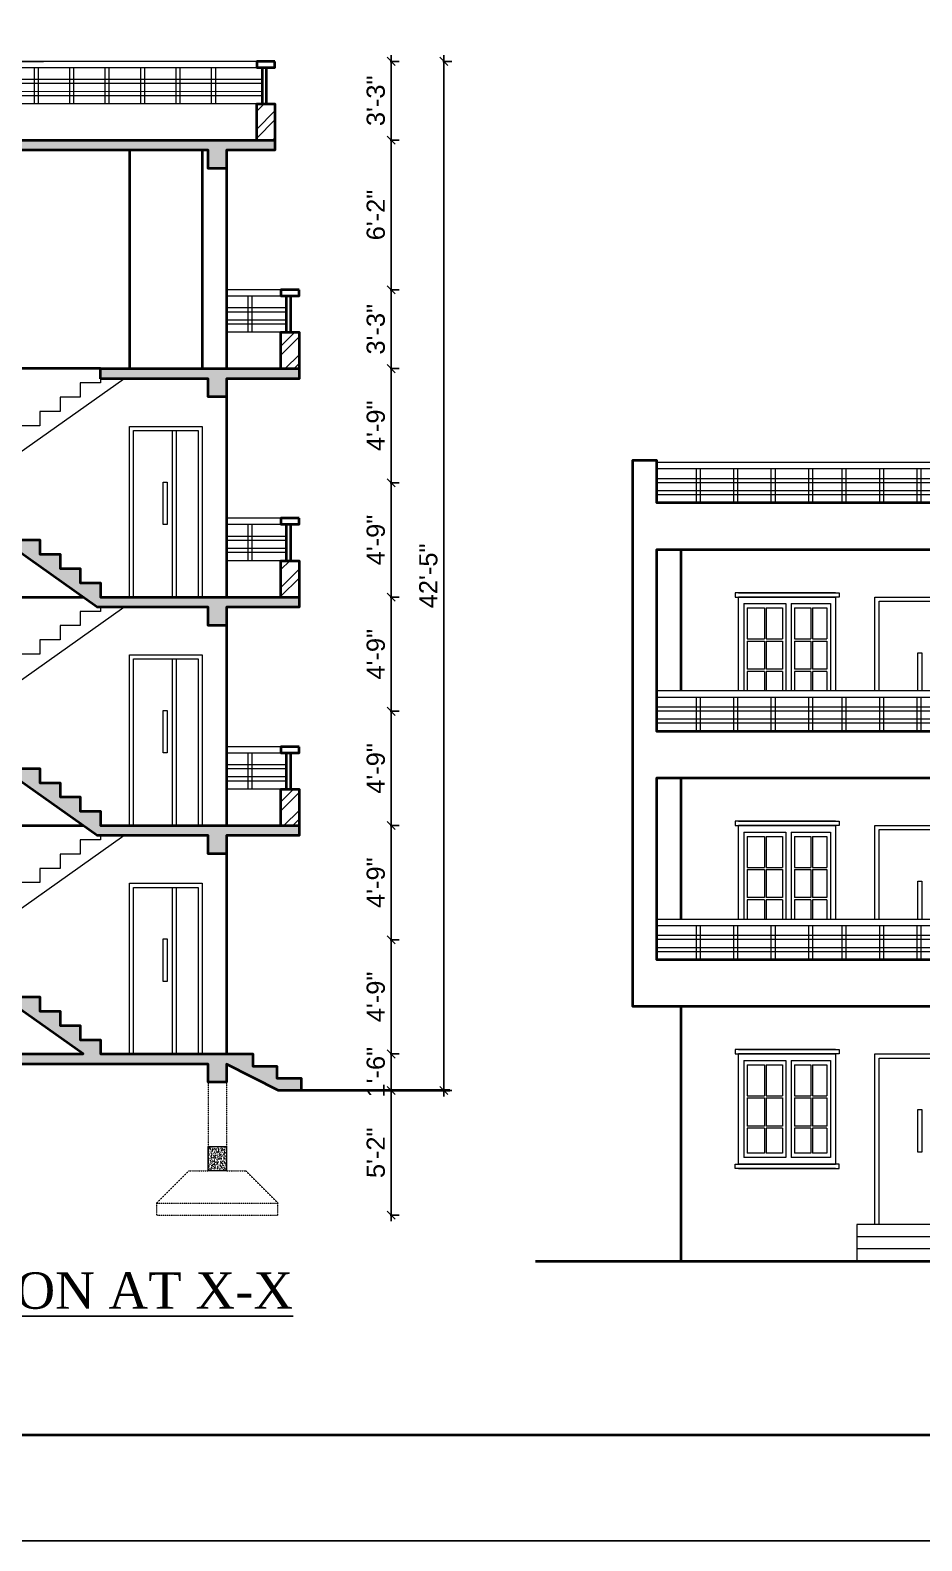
# Model space of a CAD drawing. Header units: inches. Extents: x 334224 to 340955, y 74691 to 79424.
# Drawn here: x 334665 to 335106, y 75738 to 76486 of the extents above; entities that cross this region are included whole.
import ezdxf

# ---------------------------------------------------------------- set-up
doc = ezdxf.new("R2010")
doc.units = ezdxf.units.IN
doc.header["$MEASUREMENT"] = 0
doc.linetypes.add('HIDDEN', pattern=[0.375, 0.25, -0.125])
doc.layers.get('Defpoints').update_dxf_attribs({"lineweight": 0})
for name, color, linetype in [('dimension', 241, 'Continuous'), ('SHEET B2', 7, 'Continuous'), ('text', 113, 'Continuous')]:
    doc.layers.add(name, color=color, linetype=linetype)
for name, color, linetype, lineweight in [('DOOR', 7, 'Continuous', 5), ('ELVTN 2', 171, 'Continuous', 20), ('H-HATCH', 30, 'Continuous', 13), ('hatc h', 8, 'Continuous', 9), ('HATCH1', 253, 'Continuous', 0), ('Hidden Line', 63, 'HIDDEN', 18), ('staircase', 244, 'Continuous', 18), ('Wall', 20, 'Continuous', 35), ('WINDOW ELEV', 6, 'Continuous', 18), ('WINDOW FRAME', 122, 'Continuous', 20)]:
    doc.layers.add(name, color=color, linetype=linetype, lineweight=lineweight)
doc.styles.add('NAVARAJ', font='times.ttf', dxfattribs={"height": 8})
doc.styles.get("Standard").update_dxf_attribs({"font": 'arial.ttf', "height": 9})
doc.dimstyles.new('NKs1-8', dxfattribs={"dimtxt": 6, "dimasz": 4, "dimexe": 4, "dimexo": 3, "dimgap": 3, "dimtad": 1, "dimdec": 0, "dimzin": 3, "dimlunit": 4, "dimtxsty": 'Standard', "dimblk": 'OBLIQUE', "dimcen": 0, "dimdle": 3, "dimclrd": 256, "dimclre": 256, "dimclrt": 256, "dimadec": 0, "dimazin": 0, "dimtfac": 1, "dimtdec": 0, "dimtix": 1, "dimtmove": 2, "dimatfit": 2, "dimfxl": 0, "dimlwd": -1, "dimlwe": -1, "dimarcsym": 0})

# ---------------------------------------------------------------- blocks, each defined once
blk = doc.blocks.new('etyh')
at = {"color": 8, "ltscale": 100}
for p, q in [((324820.79, 64342.88), (324820.79, 64327.56)), ((324820.79, 64342.88), (324829.29, 64342.88)), ((324829.29, 64342.88), (324829.29, 64327.56)), ((324830.14, 64342.88), (324830.14, 64327.56)), ((324830.14, 64342.88), (324838.21, 64342.88)), ((324838.21, 64342.88), (324838.21, 64327.56)), ((324844.21, 64342.88), (324844.21, 64327.56)), ((324844.21, 64342.88), (324852.29, 64342.88)), ((324852.29, 64342.88), (324852.29, 64327.56)), ((324853.14, 64342.88), (324853.14, 64327.56)), ((324853.14, 64342.88), (324860.21, 64342.88)), ((324860.21, 64342.88), (324860.21, 64327.56)), ((324820.79, 64327.56), (324829.29, 64327.56)), ((324830.14, 64327.56), (324838.21, 64327.56)), ((324844.21, 64327.56), (324852.29, 64327.56)), ((324853.14, 64327.56), (324860.21, 64327.56)), ((324820.79, 64326.49), (324820.79, 64312.56)), ((324820.79, 64326.49), (324829.29, 64326.49)), ((324829.29, 64326.49), (324829.29, 64312.56)), ((324830.14, 64326.49), (324838.21, 64326.49)), ((324830.14, 64326.49), (324830.14, 64312.56)), ((324838.21, 64326.49), (324838.21, 64312.56)), ((324844.21, 64326.49), (324844.21, 64312.56)), ((324844.21, 64326.49), (324852.29, 64326.49)), ((324852.29, 64326.49), (324852.29, 64312.56)), ((324853.14, 64326.49), (324860.21, 64326.49)), ((324853.14, 64326.49), (324853.14, 64312.56)), ((324860.21, 64326.49), (324860.21, 64312.56)), ((324829.29, 64312.56), (324820.79, 64312.56)), ((324838.21, 64312.56), (324830.14, 64312.56)), ((324852.29, 64312.56), (324844.21, 64312.56)), ((324860.21, 64312.56), (324853.14, 64312.56)), ((324820.79, 64311.49), (324820.79, 64301.81)), ((324829.29, 64311.49), (324820.79, 64311.49)), ((324829.29, 64311.49), (324829.29, 64301.81)), ((324838.21, 64311.49), (324830.14, 64311.49)), ((324830.14, 64311.49), (324830.14, 64301.81)), ((324838.21, 64311.49), (324838.21, 64301.81)), ((324852.29, 64311.49), (324844.21, 64311.49)), ((324844.21, 64311.49), (324844.21, 64301.81)), ((324852.29, 64311.49), (324852.29, 64301.81)), ((324860.21, 64311.49), (324853.14, 64311.49)), ((324853.14, 64311.49), (324853.14, 64301.81)), ((324860.21, 64311.49), (324860.21, 64301.81)), ((324820.79, 64229.88), (324820.79, 64214.56)), ((324820.79, 64229.88), (324829.29, 64229.88)), ((324829.29, 64229.88), (324829.29, 64214.56)), ((324830.14, 64229.88), (324830.14, 64214.56)), ((324830.14, 64229.88), (324838.21, 64229.88)), ((324838.21, 64229.88), (324838.21, 64214.56)), ((324844.21, 64229.88), (324844.21, 64214.56)), ((324844.21, 64229.88), (324852.29, 64229.88)), ((324852.29, 64229.88), (324852.29, 64214.56)), ((324853.14, 64229.88), (324853.14, 64214.56)), ((324853.14, 64229.88), (324860.21, 64229.88)), ((324860.21, 64229.88), (324860.21, 64214.56)), ((324820.79, 64214.56), (324829.29, 64214.56)), ((324820.79, 64213.49), (324820.79, 64199.56)), ((324820.79, 64213.49), (324829.29, 64213.49)), ((324829.29, 64213.49), (324829.29, 64199.56)), ((324830.14, 64214.56), (324838.21, 64214.56)), ((324830.14, 64213.49), (324838.21, 64213.49)), ((324830.14, 64213.49), (324830.14, 64199.56)), ((324838.21, 64213.49), (324838.21, 64199.56)), ((324844.21, 64214.56), (324852.29, 64214.56)), ((324844.21, 64213.49), (324844.21, 64199.56)), ((324844.21, 64213.49), (324852.29, 64213.49)), ((324852.29, 64213.49), (324852.29, 64199.56)), ((324853.14, 64214.56), (324860.21, 64214.56)), ((324853.14, 64213.49), (324860.21, 64213.49)), ((324853.14, 64213.49), (324853.14, 64199.56)), ((324860.21, 64213.49), (324860.21, 64199.56)), ((324829.29, 64199.56), (324820.79, 64199.56)), ((324820.79, 64198.49), (324820.79, 64188.81)), ((324829.29, 64198.49), (324820.79, 64198.49)), ((324829.29, 64198.49), (324829.29, 64188.81)), ((324838.21, 64199.56), (324830.14, 64199.56)), ((324838.21, 64198.49), (324830.14, 64198.49)), ((324830.14, 64198.49), (324830.14, 64188.81)), ((324838.21, 64198.49), (324838.21, 64188.81)), ((324852.29, 64199.56), (324844.21, 64199.56)), ((324852.29, 64198.49), (324844.21, 64198.49)), ((324844.21, 64198.49), (324844.21, 64188.81)), ((324852.29, 64198.49), (324852.29, 64188.81)), ((324860.21, 64199.56), (324853.14, 64199.56)), ((324860.21, 64198.49), (324853.14, 64198.49)), ((324853.14, 64198.49), (324853.14, 64188.81)), ((324860.21, 64198.49), (324860.21, 64188.81)), ((324820.79, 64116.88), (324820.79, 64101.56)), ((324820.79, 64116.88), (324829.29, 64116.88)), ((324829.29, 64116.88), (324829.29, 64101.56)), ((324830.14, 64116.88), (324830.14, 64101.56)), ((324830.14, 64116.88), (324838.21, 64116.88)), ((324838.21, 64116.88), (324838.21, 64101.56)), ((324844.21, 64116.88), (324844.21, 64101.56)), ((324844.21, 64116.88), (324852.29, 64116.88)), ((324852.29, 64116.88), (324852.29, 64101.56)), ((324853.14, 64116.88), (324853.14, 64101.56)), ((324853.14, 64116.88), (324860.21, 64116.88)), ((324860.21, 64116.88), (324860.21, 64101.56)), ((324820.79, 64101.56), (324829.29, 64101.56)), ((324820.79, 64100.49), (324820.79, 64086.56)), ((324820.79, 64100.49), (324829.29, 64100.49)), ((324829.29, 64100.49), (324829.29, 64086.56)), ((324830.14, 64101.56), (324838.21, 64101.56)), ((324830.14, 64100.49), (324838.21, 64100.49)), ((324830.14, 64100.49), (324830.14, 64086.56)), ((324838.21, 64100.49), (324838.21, 64086.56)), ((324844.21, 64101.56), (324852.29, 64101.56)), ((324844.21, 64100.49), (324844.21, 64086.56)), ((324844.21, 64100.49), (324852.29, 64100.49)), ((324852.29, 64100.49), (324852.29, 64086.56)), ((324853.14, 64101.56), (324860.21, 64101.56)), ((324853.14, 64100.49), (324860.21, 64100.49)), ((324853.14, 64100.49), (324853.14, 64086.56)), ((324860.21, 64100.49), (324860.21, 64086.56)), ((324829.29, 64086.56), (324820.79, 64086.56)), ((324820.79, 64085.49), (324820.79, 64073.16)), ((324829.29, 64085.49), (324820.79, 64085.49)), ((324829.29, 64085.49), (324829.29, 64073.16)), ((324838.21, 64086.56), (324830.14, 64086.56)), ((324838.21, 64085.49), (324830.14, 64085.49)), ((324830.14, 64085.49), (324830.14, 64073.16)), ((324838.21, 64085.49), (324838.21, 64073.16)), ((324852.29, 64086.56), (324844.21, 64086.56)), ((324852.29, 64085.49), (324844.21, 64085.49)), ((324844.21, 64085.49), (324844.21, 64073.16)), ((324852.29, 64085.49), (324852.29, 64073.16)), ((324860.21, 64086.56), (324853.14, 64086.56)), ((324860.21, 64085.49), (324853.14, 64085.49)), ((324853.14, 64085.49), (324853.14, 64073.16)), ((324860.21, 64085.49), (324860.21, 64073.16)), ((324829.29, 64073.16), (324820.79, 64073.16)), ((324838.21, 64073.16), (324830.14, 64073.16)), ((324852.29, 64073.16), (324844.21, 64073.16)), ((324860.21, 64073.16), (324853.14, 64073.16))]:
    blk.add_line(p, q, dxfattribs=at)
at = {"layer": 'DOOR', "color": 67, "true_color": 0x727430}
for points in [[(324884, 64301.81), (324884, 64348.24), (324920, 64348.24), (324920, 64301.81)], [(324886, 64301.81), (324886, 64346.24), (324918, 64346.24), (324918, 64301.81)], [(324905.2, 64301.81), (324905.2, 64320.71), (324907.2, 64320.71), (324907.2, 64301.81)], [(324884, 64188.81), (324884, 64235.24), (324920, 64235.24), (324920, 64188.81)], [(324886, 64188.81), (324886, 64233.24), (324918, 64233.24), (324918, 64188.81)], [(324905.2, 64188.81), (324905.2, 64207.71), (324907.2, 64207.71), (324907.2, 64188.81)]]:
    blk.add_lwpolyline(points, dxfattribs=at)
for points in [[(324884, 64122.24), (324920, 64122.24), (324920, 64037.81), (324884, 64037.81)], [(324886, 64120.24), (324918, 64120.24), (324918, 64037.81), (324886, 64037.81)], [(324905.2, 64094.71), (324907.2, 64094.71), (324907.2, 64073.71), (324905.2, 64073.71)]]:
    blk.add_lwpolyline(points, close=True, dxfattribs=at)
at = {"layer": 'ELVTN 2'}
for p, q in [((324795.6, 64394.81), (324795.6, 64411.81)), ((324797.6, 64394.81), (324797.6, 64411.81)), ((324814.15, 64394.81), (324814.15, 64411.81)), ((324816.15, 64394.81), (324816.15, 64411.81)), ((324832.7, 64394.81), (324832.7, 64411.81)), ((324834.7, 64394.81), (324834.7, 64411.81)), ((324851.26, 64394.81), (324851.26, 64411.81)), ((324853.26, 64394.81), (324853.26, 64411.81)), ((324867.81, 64394.81), (324867.81, 64411.81)), ((324869.81, 64394.81), (324869.81, 64411.81)), ((324886.36, 64394.81), (324886.36, 64411.81)), ((324888.36, 64394.81), (324888.36, 64411.81)), ((324904.91, 64394.81), (324904.91, 64411.81)), ((324906.91, 64394.81), (324906.91, 64411.81)), ((325210.71, 64406.81), (324776, 64406.81)), ((325210.71, 64404.81), (324776, 64404.81)), ((325210.71, 64400.81), (324776, 64400.81)), ((325210.71, 64398.81), (324776, 64398.81)), ((324795.6, 64281.81), (324795.6, 64298.81)), ((324797.6, 64281.81), (324797.6, 64298.81)), ((324814.15, 64281.81), (324814.15, 64298.81)), ((324816.15, 64281.81), (324816.15, 64298.81)), ((324832.7, 64281.81), (324832.7, 64298.81)), ((324834.7, 64281.81), (324834.7, 64298.81)), ((324851.26, 64281.81), (324851.26, 64298.81)), ((324853.26, 64281.81), (324853.26, 64298.81)), ((324867.81, 64281.81), (324867.81, 64298.81)), ((324869.81, 64281.81), (324869.81, 64298.81)), ((324886.36, 64281.81), (324886.36, 64298.81)), ((324888.36, 64281.81), (324888.36, 64298.81)), ((324904.91, 64281.81), (324904.91, 64298.81)), ((324906.91, 64281.81), (324906.91, 64298.81)), ((325210.71, 64293.81), (324776, 64293.81)), ((325210.71, 64291.81), (324776, 64291.81)), ((325210.71, 64287.81), (324776, 64287.81)), ((325210.71, 64285.81), (324776, 64285.81)), ((324795.6, 64168.81), (324795.6, 64185.81)), ((324797.6, 64168.81), (324797.6, 64185.81)), ((324814.15, 64168.81), (324814.15, 64185.81)), ((324816.15, 64168.81), (324816.15, 64185.81)), ((324832.7, 64168.81), (324832.7, 64185.81)), ((324834.7, 64168.81), (324834.7, 64185.81)), ((324851.26, 64168.81), (324851.26, 64185.81)), ((324853.26, 64168.81), (324853.26, 64185.81)), ((324867.81, 64168.81), (324867.81, 64185.81)), ((324869.81, 64168.81), (324869.81, 64185.81)), ((324886.36, 64168.81), (324886.36, 64185.81)), ((324888.36, 64168.81), (324888.36, 64185.81)), ((324904.91, 64168.81), (324904.91, 64185.81)), ((324906.91, 64168.81), (324906.91, 64185.81)), ((325210.71, 64180.81), (324776, 64180.81)), ((325210.71, 64178.81), (324776, 64178.81)), ((325210.71, 64174.81), (324776, 64174.81)), ((325210.71, 64172.81), (324776, 64172.81))]:
    blk.add_line(p, q, dxfattribs=at)
for points in [[(325210.71, 64414.81), (324776, 64414.81)], [(324776, 64411.81), (325210.71, 64411.81)], [(325210.71, 64301.81), (324776, 64301.81)], [(324776, 64298.81), (325210.71, 64298.81)], [(325210.71, 64188.81), (324776, 64188.81)], [(324776, 64185.81), (325210.71, 64185.81)]]:
    blk.add_lwpolyline(points, dxfattribs=at)
at = {"layer": 'staircase'}
for points in [[(324927.82, 64019.81), (324927.82, 64037.81), (324875, 64037.81), (324875, 64019.81)], [(324927.82, 64031.81), (324875, 64031.81)], [(324927.82, 64025.81), (324875, 64025.81)]]:
    blk.add_lwpolyline(points, dxfattribs=at)
at = {"layer": 'Wall', "linetype": 'ByBlock'}
for p, q in [((324788, 64301.81), (324788, 64371.81)), ((324788, 64188.81), (324788, 64258.81)), ((324788, 64019.81), (324788, 64145.81)), ((324716, 64019.81), (325427, 64019.81))]:
    blk.add_line(p, q, dxfattribs=at)
blk.add_lwpolyline([(324764, 64145.81), (325223, 64145.81), (325223, 64189.81), (325210.71, 64189.81), (325210.71, 64168.81), (324776, 64168.81), (324776, 64258.81), (325223, 64258.81), (325223, 64302.81), (325210.71, 64302.81), (325210.71, 64281.81), (324776, 64281.81), (324776, 64371.81), (325223, 64371.81), (325223, 64415.81), (325210.71, 64415.81), (325210.71, 64394.81), (324776, 64394.81), (324776, 64415.81), (324764, 64415.81), (324764, 64145.81), (324764, 64145.81), (324764, 64145.81)], dxfattribs=at)
at = {"layer": 'WINDOW ELEV'}
for p, q in [((324819.07, 64345.02), (324819.07, 64301.81)), ((324819.07, 64345.02), (324839.93, 64345.02)), ((324839.93, 64345.02), (324839.93, 64301.81)), ((324842.5, 64345.02), (324842.5, 64301.81)), ((324842.5, 64345.02), (324861.93, 64345.02)), ((324861.93, 64345.02), (324861.93, 64301.81)), ((324819.07, 64232.02), (324819.07, 64188.81)), ((324819.07, 64232.02), (324839.93, 64232.02)), ((324839.93, 64232.02), (324839.93, 64188.81)), ((324842.5, 64232.02), (324842.5, 64188.81)), ((324842.5, 64232.02), (324861.93, 64232.02)), ((324861.93, 64232.02), (324861.93, 64188.81)), ((324819.07, 64119.02), (324819.07, 64071.02)), ((324819.07, 64119.02), (324839.93, 64119.02)), ((324839.93, 64119.02), (324839.93, 64071.02)), ((324842.5, 64119.02), (324842.5, 64071.02)), ((324842.5, 64119.02), (324861.93, 64119.02)), ((324861.93, 64119.02), (324861.93, 64071.02)), ((324839.93, 64071.02), (324819.07, 64071.02)), ((324861.93, 64071.02), (324842.5, 64071.02))]:
    blk.add_line(p, q, dxfattribs=at)
at = {"layer": 'WINDOW FRAME'}
for p, q in [((324816.5, 64301.81), (324816.5, 64348.24)), ((324816.5, 64348.24), (324864.5, 64348.24)), ((324864.5, 64348.24), (324864.5, 64301.81)), ((324816.5, 64188.81), (324816.5, 64235.24)), ((324816.5, 64235.24), (324864.5, 64235.24)), ((324864.5, 64235.24), (324864.5, 64188.81)), ((324816.5, 64067.81), (324816.5, 64122.24)), ((324816.5, 64122.24), (324864.5, 64122.24)), ((324864.5, 64122.24), (324864.5, 64067.81)), ((324864.5, 64067.81), (324816.5, 64067.81))]:
    blk.add_line(p, q, dxfattribs=at)
for points in [[(324864.5, 64350.38), (324814.79, 64350.38), (324814.79, 64348.24), (324864.5, 64348.24)], [(324816.5, 64350.38), (324866.21, 64350.38), (324866.21, 64348.24), (324816.5, 64348.24)], [(324864.5, 64237.38), (324814.79, 64237.38), (324814.79, 64235.24), (324864.5, 64235.24)], [(324816.5, 64237.38), (324866.21, 64237.38), (324866.21, 64235.24), (324816.5, 64235.24)], [(324864.5, 64124.38), (324814.79, 64124.38), (324814.79, 64122.24), (324864.5, 64122.24)], [(324816.5, 64124.38), (324866.21, 64124.38), (324866.21, 64122.24), (324816.5, 64122.24)], [(324864.5, 64065.66), (324814.79, 64065.66), (324814.79, 64067.81), (324864.5, 64067.81)], [(324816.5, 64065.66), (324866.21, 64065.66), (324866.21, 64067.81), (324816.5, 64067.81)]]:
    blk.add_lwpolyline(points, dxfattribs=at)
blk = doc.blocks.new('A$C3C34352D')
at = {"layer": 'Hidden Line', "ltscale": 0.1}
for p, q in [((0, 0), (0, -43.72)), ((9, 0), (9, -43.72)), ((-9.5, -43.72), (-25.5, -59.72)), ((0, -43.72), (-9.5, -43.72)), ((18.5, -43.72), (9, -43.72)), ((34.5, -59.72), (18.5, -43.72)), ((-25.5, -65.72), (-25.5, -59.72)), ((34.5, -59.72), (-25.5, -59.72)), ((34.5, -65.72), (34.5, -59.72)), ((34.5, -65.72), (-25.5, -65.72))]:
    blk.add_line(p, q, dxfattribs=at)
blk = doc.blocks.new('_OBLIQUE')
at = {"color": 0, "linetype": 'ByBlock'}
blk.add_line((-0.5, -0.5), (0.5, 0.5), dxfattribs=at)
blk = doc.blocks.new('*D149')
at = {"layer": 'Defpoints', "color": 0, "transparency": 16777216}
for p in [(412759.84, 54926.11), (412804.4, 54926.11), (412748.34, 54864.39)]:
    blk.add_point(p, dxfattribs=at)
at = {"layer": 'dimension', "transparency": 16777216}
for p, q in [((412804.4, 54861.39), (412804.4, 54929.11)), ((412803.9, 54926.11), (412808.4, 54926.11)), ((412803.9, 54864.39), (412808.4, 54864.39))]:
    blk.add_line(p, q, dxfattribs=at)
at = {"layer": 'dimension', "transparency": 16777216, "xscale": 4, "yscale": 4, "zscale": 4}
for p, rotation in [((412804.4, 54926.11), 90), ((412804.4, 54864.39), 270)]:
    blk.add_blockref('_OBLIQUE', p, dxfattribs=dict(at, rotation=rotation))
at = {"layer": 'dimension', "transparency": 16777216, "insert": (412796.81, 54895.25), "char_height": 9, "attachment_point": 5, "rotation": 90}
blk.add_mtext('5\'-2"', dxfattribs=at)
blk = doc.blocks.new('*D150')
at = {"layer": 'Defpoints', "color": 0, "transparency": 16777216}
for p in [(412735.84, 54944.11), (412804.4, 54944.11), (412759.84, 54926.11)]:
    blk.add_point(p, dxfattribs=at)
at = {"layer": 'dimension', "transparency": 16777216}
for p, q in [((412803.9, 54944.11), (412808.4, 54944.11)), ((412804.4, 54944.11), (412804.4, 54948.11)), ((412804.4, 54926.11), (412804.4, 54944.11)), ((412803.9, 54926.11), (412808.4, 54926.11)), ((412804.4, 54926.11), (412804.4, 54922.11))]:
    blk.add_line(p, q, dxfattribs=at)
at = {"layer": 'dimension', "transparency": 16777216, "xscale": 4, "yscale": 4, "zscale": 4}
for p, rotation in [((412804.4, 54944.11), 270), ((412804.4, 54926.11), 90)]:
    blk.add_blockref('_OBLIQUE', p, dxfattribs=dict(at, rotation=rotation))
at = {"layer": 'dimension', "transparency": 16777216, "insert": (412796.81, 54935.11), "char_height": 9, "attachment_point": 5, "rotation": 90}
blk.add_mtext('1\'-6"', dxfattribs=at)
blk = doc.blocks.new('*D151')
at = {"layer": 'Defpoints', "color": 0, "transparency": 16777216}
for p in [(412590.52, 55000.61), (412804.4, 55000.61), (412735.84, 54944.11)]:
    blk.add_point(p, dxfattribs=at)
at = {"layer": 'dimension', "transparency": 16777216}
for p, q in [((412804.4, 54941.11), (412804.4, 55003.61)), ((412803.9, 55000.61), (412808.4, 55000.61)), ((412803.9, 54944.11), (412808.4, 54944.11))]:
    blk.add_line(p, q, dxfattribs=at)
at = {"layer": 'dimension', "transparency": 16777216, "xscale": 4, "yscale": 4, "zscale": 4}
for p, rotation in [((412804.4, 55000.61), 90), ((412804.4, 54944.11), 270)]:
    blk.add_blockref('_OBLIQUE', p, dxfattribs=dict(at, rotation=rotation))
at = {"layer": 'dimension', "transparency": 16777216, "insert": (412796.81, 54972.36), "char_height": 9, "attachment_point": 5, "rotation": 90}
blk.add_mtext('4\'-9"', dxfattribs=at)
blk = doc.blocks.new('*D152')
at = {"layer": 'Defpoints', "color": 0, "transparency": 16777216}
for p in [(412758.84, 55057.11), (412804.4, 55057.11), (412590.52, 55000.61)]:
    blk.add_point(p, dxfattribs=at)
at = {"layer": 'dimension', "transparency": 16777216}
for p, q in [((412803.9, 55057.11), (412808.4, 55057.11)), ((412804.4, 54997.61), (412804.4, 55060.11)), ((412803.9, 55000.61), (412808.4, 55000.61))]:
    blk.add_line(p, q, dxfattribs=at)
at = {"layer": 'dimension', "transparency": 16777216, "xscale": 4, "yscale": 4, "zscale": 4}
for p, rotation in [((412804.4, 55057.11), 90), ((412804.4, 55000.61), 270)]:
    blk.add_blockref('_OBLIQUE', p, dxfattribs=dict(at, rotation=rotation))
at = {"layer": 'dimension', "transparency": 16777216, "insert": (412796.81, 55028.86), "char_height": 9, "attachment_point": 5, "rotation": 90}
blk.add_mtext('4\'-9"', dxfattribs=at)
blk = doc.blocks.new('*D153')
at = {"layer": 'Defpoints', "color": 0, "transparency": 16777216}
for p in [(412590.52, 55113.61), (412804.4, 55113.61), (412758.84, 55057.11)]:
    blk.add_point(p, dxfattribs=at)
at = {"layer": 'dimension', "transparency": 16777216}
for p, q in [((412804.4, 55054.11), (412804.4, 55116.61)), ((412803.9, 55113.61), (412808.4, 55113.61)), ((412803.9, 55057.11), (412808.4, 55057.11))]:
    blk.add_line(p, q, dxfattribs=at)
at = {"layer": 'dimension', "transparency": 16777216, "xscale": 4, "yscale": 4, "zscale": 4}
for p, rotation in [((412804.4, 55113.61), 90), ((412804.4, 55057.11), 270)]:
    blk.add_blockref('_OBLIQUE', p, dxfattribs=dict(at, rotation=rotation))
at = {"layer": 'dimension', "transparency": 16777216, "insert": (412796.81, 55085.36), "char_height": 9, "attachment_point": 5, "rotation": 90}
blk.add_mtext('4\'-9"', dxfattribs=at)
blk = doc.blocks.new('*D154')
at = {"layer": 'Defpoints', "color": 0, "transparency": 16777216}
for p in [(412758.84, 55170.11), (412804.4, 55170.11), (412590.52, 55113.61)]:
    blk.add_point(p, dxfattribs=at)
at = {"layer": 'dimension', "transparency": 16777216}
for p, q in [((412803.9, 55170.11), (412808.4, 55170.11)), ((412804.4, 55110.61), (412804.4, 55173.11)), ((412803.9, 55113.61), (412808.4, 55113.61))]:
    blk.add_line(p, q, dxfattribs=at)
at = {"layer": 'dimension', "transparency": 16777216, "xscale": 4, "yscale": 4, "zscale": 4}
for p, rotation in [((412804.4, 55170.11), 90), ((412804.4, 55113.61), 270)]:
    blk.add_blockref('_OBLIQUE', p, dxfattribs=dict(at, rotation=rotation))
at = {"layer": 'dimension', "transparency": 16777216, "insert": (412796.81, 55141.86), "char_height": 9, "attachment_point": 5, "rotation": 90}
blk.add_mtext('4\'-9"', dxfattribs=at)
blk = doc.blocks.new('*D155')
at = {"layer": 'Defpoints', "color": 0, "transparency": 16777216}
for p in [(412590.52, 55226.61), (412804.4, 55226.61), (412758.84, 55170.11)]:
    blk.add_point(p, dxfattribs=at)
at = {"layer": 'dimension', "transparency": 16777216}
for p, q in [((412803.9, 55226.61), (412808.4, 55226.61)), ((412804.4, 55167.11), (412804.4, 55229.61)), ((412803.9, 55170.11), (412808.4, 55170.11))]:
    blk.add_line(p, q, dxfattribs=at)
at = {"layer": 'dimension', "transparency": 16777216, "xscale": 4, "yscale": 4, "zscale": 4}
for p, rotation in [((412804.4, 55226.61), 90), ((412804.4, 55170.11), 270)]:
    blk.add_blockref('_OBLIQUE', p, dxfattribs=dict(at, rotation=rotation))
at = {"layer": 'dimension', "transparency": 16777216, "insert": (412796.81, 55198.36), "char_height": 9, "attachment_point": 5, "rotation": 90}
blk.add_mtext('4\'-9"', dxfattribs=at)
blk = doc.blocks.new('*D156')
at = {"layer": 'Defpoints', "color": 0, "transparency": 16777216}
for p in [(412758.84, 55283.11), (412804.4, 55283.11), (412590.52, 55226.61)]:
    blk.add_point(p, dxfattribs=at)
at = {"layer": 'dimension', "transparency": 16777216}
for p, q in [((412804.4, 55223.61), (412804.4, 55286.11)), ((412803.9, 55283.11), (412808.4, 55283.11)), ((412803.9, 55226.61), (412808.4, 55226.61))]:
    blk.add_line(p, q, dxfattribs=at)
at = {"layer": 'dimension', "transparency": 16777216, "xscale": 4, "yscale": 4, "zscale": 4}
for p, rotation in [((412804.4, 55283.11), 90), ((412804.4, 55226.61), 270)]:
    blk.add_blockref('_OBLIQUE', p, dxfattribs=dict(at, rotation=rotation))
at = {"layer": 'dimension', "transparency": 16777216, "insert": (412796.81, 55254.86), "char_height": 9, "attachment_point": 5, "rotation": 90}
blk.add_mtext('4\'-9"', dxfattribs=at)
blk = doc.blocks.new('*D157')
at = {"layer": 'Defpoints', "color": 0, "transparency": 16777216}
for p in [(412758.84, 55322.11), (412804.4, 55322.11), (412758.84, 55283.11)]:
    blk.add_point(p, dxfattribs=at)
at = {"layer": 'dimension', "transparency": 16777216}
for p, q in [((412804.4, 55280.11), (412804.4, 55325.11)), ((412803.9, 55322.11), (412808.4, 55322.11)), ((412803.9, 55283.11), (412808.4, 55283.11))]:
    blk.add_line(p, q, dxfattribs=at)
at = {"layer": 'dimension', "transparency": 16777216, "xscale": 4, "yscale": 4, "zscale": 4}
for p, rotation in [((412804.4, 55322.11), 90), ((412804.4, 55283.11), 270)]:
    blk.add_blockref('_OBLIQUE', p, dxfattribs=dict(at, rotation=rotation))
at = {"layer": 'dimension', "transparency": 16777216, "insert": (412796.8, 55302.61), "char_height": 9, "attachment_point": 5, "rotation": 90}
blk.add_mtext('3\'-3"', dxfattribs=at)
blk = doc.blocks.new('*D158')
at = {"layer": 'Defpoints', "color": 0, "transparency": 16777216}
for p in [(412746.84, 55396.11), (412804.4, 55396.11), (412758.84, 55322.11)]:
    blk.add_point(p, dxfattribs=at)
at = {"layer": 'dimension', "transparency": 16777216}
for p, q in [((412804.4, 55319.11), (412804.4, 55399.11)), ((412803.9, 55396.11), (412808.4, 55396.11)), ((412803.9, 55322.11), (412808.4, 55322.11))]:
    blk.add_line(p, q, dxfattribs=at)
at = {"layer": 'dimension', "transparency": 16777216, "xscale": 4, "yscale": 4, "zscale": 4}
for p, rotation in [((412804.4, 55396.11), 90), ((412804.4, 55322.11), 270)]:
    blk.add_blockref('_OBLIQUE', p, dxfattribs=dict(at, rotation=rotation))
at = {"layer": 'dimension', "transparency": 16777216, "insert": (412796.81, 55359.11), "char_height": 9, "attachment_point": 5, "rotation": 90}
blk.add_mtext('6\'-2"', dxfattribs=at)
blk = doc.blocks.new('*D159')
at = {"layer": 'Defpoints', "color": 0, "transparency": 16777216}
for p in [(412746.84, 55435.11), (412804.4, 55435.11), (412746.84, 55396.11)]:
    blk.add_point(p, dxfattribs=at)
at = {"layer": 'dimension', "transparency": 16777216}
for p, q in [((412803.9, 55435.11), (412808.4, 55435.11)), ((412804.4, 55393.11), (412804.4, 55438.11)), ((412803.9, 55396.11), (412808.4, 55396.11))]:
    blk.add_line(p, q, dxfattribs=at)
at = {"layer": 'dimension', "transparency": 16777216, "xscale": 4, "yscale": 4, "zscale": 4}
for p, rotation in [((412804.4, 55435.11), 90), ((412804.4, 55396.11), 270)]:
    blk.add_blockref('_OBLIQUE', p, dxfattribs=dict(at, rotation=rotation))
at = {"layer": 'dimension', "transparency": 16777216, "insert": (412796.8, 55415.61), "char_height": 9, "attachment_point": 5, "rotation": 90}
blk.add_mtext('3\'-3"', dxfattribs=at)
blk = doc.blocks.new('*D160')
at = {"layer": 'Defpoints', "color": 0, "transparency": 16777216}
for p in [(412746.84, 55435.11), (412759.84, 54926.11), (412830.4, 54926.11)]:
    blk.add_point(p, dxfattribs=at)
at = {"layer": 'dimension', "transparency": 16777216}
for p, q in [((412829.9, 55435.11), (412834.4, 55435.11)), ((412830.4, 55438.11), (412830.4, 54923.11)), ((412829.9, 54926.11), (412834.4, 54926.11))]:
    blk.add_line(p, q, dxfattribs=at)
at = {"layer": 'dimension', "transparency": 16777216, "xscale": 4, "yscale": 4, "zscale": 4}
for p, rotation in [((412830.4, 55435.11), 90), ((412830.4, 54926.11), 270)]:
    blk.add_blockref('_OBLIQUE', p, dxfattribs=dict(at, rotation=rotation))
at = {"layer": 'dimension', "transparency": 16777216, "insert": (412822.81, 55180.61), "char_height": 9, "attachment_point": 5, "rotation": 90}
blk.add_mtext('42\'-5"', dxfattribs=at)
blk = doc.blocks.new('UUII')
at = {"layer": 'H-HATCH'}
h = blk.add_hatch(dxfattribs=at)
h.set_pattern_fill('AR-CONC', color=256, scale=0.3, style=0)
h.set_pattern_definition([(50, (118753.6978, 133105.7432), (2.151780548, -0.188256405), [0.225, -2.475]), (355, (118753.6978, 133105.7432), (-0.416254001, 2.256576401), [0.18, -1.98]), (100.4514, (118753.8771, 133105.7276), (1.735528145, 2.068318626), [0.19122057, -2.103426336]), (46.1842, (118753.6978, 133106.3432), (3.201723146, -0.496557043), [0.3375, -3.7125]), (96.6356, (118753.9646, 133106.302), (2.803988117, 2.922353613), [0.286830864, -3.155139]), (351.1842, (118753.6978, 133106.3432), (2.803985835, 2.922355803), [0.27, -2.97]), (21, (118753.9978, 133106.1932), (1.790721156, -1.207856672), [0.225, -2.475]), (326, (118753.9978, 133106.1932), (0.729945996, 2.175450135), [0.18, -1.98]), (71.4514, (118754.147, 133106.0926), (2.520667886, 0.96759149), [0.19122057, -2.103426336]), (37.5, (118753.6978, 133105.74325), (0.036479566, 0.9986815615), [0, -1.956, 0, -2.01, 0, -1.9875]), (7.5, (118753.6978, 133105.7432), (0.7892086123, 1.1832351356), [0, -1.146, 0, -1.911, 0, -0.7575]), (327.5, (118753.0288, 133105.74325), (1.6014673085, -0.0676646152), [0, -0.75, 0, -2.34, 0, -3.105]), (317.5, (118752.7288, 133105.7432), (1.749558508, 0.300314947), [0, -0.975, 0, -1.554, 0, -2.205])])
h.paths.add_polyline_path([(412722.84, 54886.39), (412722.84, 54898.39), (412713.84, 54898.39), (412713.84, 54886.39)])
at = {"layer": 'hatc h'}
h = blk.add_hatch(dxfattribs=at)
h.set_pattern_fill('ANSI32', color=256, scale=25)
h.set_pattern_definition([(45, (74112.401, -20952.389), (-6.62912607, 6.62912607), []), (45, (74116.82, -20952.389), (-6.62912607, 6.62912607), [])])
h.paths.add_polyline_path([(412537.76, 54944.11), (412546.76, 54944.11), (412546.76, 54986.61), (412537.76, 54986.61)])
h.paths.add_polyline_path([(412537.76, 55000.61), (412546.76, 55000.61), (412546.76, 55043.11), (412542.84, 55043.11), (412542.84, 55052.11), (412537.76, 55052.11)])
h.paths.add_polyline_path([(412546.76, 55099.61), (412537.76, 55099.61), (412537.76, 55057.11), (412546.76, 55057.11)])
h.paths.add_polyline_path([(412749.84, 55057.11), (412758.84, 55057.11), (412758.84, 55075.11), (412749.84, 55075.11)])
h.paths.add_polyline_path([(412749.84, 55170.11), (412758.84, 55170.11), (412758.84, 55188.11), (412749.84, 55188.11)])
h.paths.add_polyline_path([(412537.76, 55113.61), (412546.76, 55113.61), (412546.76, 55156.11), (412542.84, 55156.11), (412542.84, 55165.11), (412537.76, 55165.11)])
h.paths.add_polyline_path([(412537.76, 55170.11), (412546.76, 55170.11), (412546.76, 55212.61), (412537.76, 55212.61)])
h.paths.add_polyline_path([(412546.76, 55269.11), (412542.84, 55269.11), (412542.84, 55278.11), (412537.76, 55278.11), (412537.76, 55226.61), (412546.76, 55226.61)])
h.paths.add_polyline_path([(412537.76, 55283.11), (412546.76, 55283.11), (412546.76, 55382.11), (412542.84, 55382.11), (412542.84, 55391.11), (412537.76, 55391.11)])
h.paths.add_polyline_path([(412546.76, 55414.11), (412537.76, 55414.11), (412537.76, 55396.11), (412546.76, 55396.11)])
h.paths.add_polyline_path([(412737.84, 55396.11), (412746.84, 55396.11), (412746.84, 55414.11), (412737.84, 55414.11)])
h.paths.add_polyline_path([(412758.84, 55301.11), (412749.84, 55301.11), (412749.84, 55283.11), (412758.84, 55283.11)])
h = blk.add_hatch(dxfattribs=at)
h.set_pattern_fill('AR-CONC', color=256, scale=0.6)
h.set_pattern_definition([(50, (74112.4007, -20952.389), (4.303561096, -0.37651281), [0.45, -4.95]), (355, (74112.4007, -20952.389), (-0.832508, 4.5131528), [0.36, -3.96]), (100.4514445, (74112.7593, -20952.4204), (3.47105308, 4.136639946), [0.38244115, -4.20685267]), (46.1842, (74112.4007, -20951.189), (6.40344798, -0.993115685), [0.675, -7.425]), (96.6356355, (74112.934, -20951.272), (5.60797167, 5.8447116), [0.57366205, -6.31028256]), (351.184164, (74112.401, -20951.189), (5.60797167, 5.8447116), [0.54, -5.94]), (21, (74113.0007, -20951.489), (3.581442313, -2.415713344), [0.45, -4.95]), (326, (74113.0007, -20951.489), (1.45989199, 4.35090027), [0.36, -3.96]), (71.4514447, (74113.299, -20951.6903), (5.04133426, 1.935186917), [0.38244114, -4.20685267]), (37.5, (74112.4007, -20952.389), (0.072959132, 1.997363123), [0, -3.912, 0, -4.02, 0, -3.975]), (7.5, (74112.4007, -20952.389), (1.578417225, 2.366470271), [0, -2.292, 0, -3.822, 0, -1.515]), (327.5, (74111.0627, -20952.389), (3.202934617, -0.1353292304), [0, -1.5, 0, -4.68, 0, -6.21]), (317.5, (74110.4627, -20952.389), (3.499117016, 0.600629894), [0, -1.95, 0, -3.108, 0, -4.41])])
h.paths.add_polyline_path([(412546.76, 55099.61), (412546.76, 55108.61), (412578.94, 55108.61), (412658.94, 55052.11), (412713.84, 55052.11), (412713.84, 55043.11), (412722.84, 55043.11), (412722.84, 55052.11), (412758.84, 55052.11), (412758.84, 55057.11), (412660.52, 55057.11), (412660.52, 55064.17), (412650.52, 55064.17), (412650.52, 55071.24), (412640.52, 55071.24), (412640.52, 55078.3), (412630.52, 55078.3), (412630.52, 55085.36), (412620.52, 55085.36), (412620.52, 55092.42), (412610.52, 55092.42), (412610.52, 55099.49), (412600.52, 55099.49), (412600.52, 55106.55), (412590.52, 55106.55), (412590.52, 55113.61), (412537.76, 55113.61), (412537.76, 55099.61)])
h.paths.add_polyline_path([(412551.84, 55057.11), (412537.76, 55057.11), (412537.76, 55052.11), (412542.84, 55052.11), (412542.84, 55043.11), (412551.84, 55043.11)], flags=17)
h.paths.add_polyline_path([(412537.76, 54986.61), (412546.76, 54986.61), (412546.76, 54995.61), (412578.94, 54995.61), (412651.86, 54944.11), (412537.76, 54944.11), (412537.76, 54939.11), (412542.84, 54939.11), (412542.84, 54930.11), (412551.84, 54930.11), (412551.84, 54939.11), (412713.84, 54939.11), (412713.84, 54930.11), (412722.84, 54930.11), (412722.84, 54939.02), (412748.66, 54926.11), (412759.84, 54926.11), (412759.84, 54932.11), (412747.84, 54932.11), (412747.84, 54938.11), (412735.84, 54938.11), (412735.84, 54944.11), (412660.52, 54944.11), (412660.52, 54951.17), (412650.52, 54951.17), (412650.52, 54958.24), (412640.52, 54958.24), (412640.52, 54965.3), (412630.52, 54965.3), (412630.52, 54972.36), (412620.52, 54972.36), (412620.52, 54979.42), (412610.52, 54979.42), (412610.52, 54986.49), (412600.52, 54986.49), (412600.52, 54993.55), (412590.52, 54993.55), (412590.52, 55000.61), (412537.76, 55000.61)])
h.paths.add_polyline_path([(412542.84, 55156.11), (412551.84, 55156.11), (412551.84, 55170.11), (412537.76, 55170.11), (412537.76, 55165.11), (412542.84, 55165.11)], flags=17)
h.paths.add_polyline_path([(412537.76, 55212.61), (412546.76, 55212.61), (412546.76, 55221.61), (412578.94, 55221.61), (412658.94, 55165.11), (412713.84, 55165.11), (412713.84, 55156.11), (412722.84, 55156.11), (412722.84, 55165.11), (412758.84, 55165.11), (412758.84, 55170.11), (412660.52, 55170.11), (412660.52, 55177.17), (412650.52, 55177.17), (412650.52, 55184.24), (412640.52, 55184.24), (412640.52, 55191.3), (412630.52, 55191.3), (412630.52, 55198.36), (412620.52, 55198.36), (412620.52, 55205.42), (412610.52, 55205.42), (412610.52, 55212.49), (412600.52, 55212.49), (412600.52, 55219.55), (412590.52, 55219.55), (412590.52, 55226.61), (412537.76, 55226.61)])
h.paths.add_polyline_path([(412551.84, 55283.11), (412537.76, 55283.11), (412537.76, 55278.11), (412542.84, 55278.11), (412542.84, 55269.11), (412551.84, 55269.11)])
h.paths.add_polyline_path([(412722.84, 55278.11), (412758.84, 55278.11), (412758.84, 55283.11), (412660.52, 55283.11), (412660.52, 55278.11), (412713.84, 55278.11), (412713.84, 55269.11), (412722.84, 55269.11)])
h.paths.add_polyline_path([(412713.84, 55382.11), (412722.84, 55382.11), (412722.84, 55391.11), (412746.84, 55391.11), (412746.84, 55396.11), (412537.76, 55396.11), (412537.76, 55391.11), (412542.84, 55391.11), (412542.84, 55382.11), (412551.84, 55382.11), (412551.84, 55391.11), (412713.84, 55391.11)])
at = {"layer": 'dimension'}
blk.add_line((412632.24, 55435.13), (412483.53, 55435.1), dxfattribs=at)
at = {"layer": 'DOOR', "color": 67, "true_color": 0x727430}
for p, q in [((412696, 55252.54), (412696, 55170.11)), ((412698, 55252.54), (412698, 55170.11)), ((412696, 55139.54), (412696, 55057.11)), ((412698, 55139.54), (412698, 55057.11)), ((412696, 55026.54), (412696, 54944.11)), ((412698, 55026.54), (412698, 54944.11))]:
    blk.add_line(p, q, dxfattribs=at)
for points in [[(412674.84, 55254.54), (412710.84, 55254.54), (412710.84, 55170.11), (412674.84, 55170.11)], [(412676.84, 55252.54), (412708.84, 55252.54), (412708.84, 55170.11), (412676.84, 55170.11)], [(412691.5, 55227.01), (412693.5, 55227.01), (412693.5, 55206.01), (412691.5, 55206.01)], [(412674.84, 55141.54), (412710.84, 55141.54), (412710.84, 55057.11), (412674.84, 55057.11)], [(412676.84, 55139.54), (412708.84, 55139.54), (412708.84, 55057.11), (412676.84, 55057.11)], [(412691.5, 55114.01), (412693.5, 55114.01), (412693.5, 55093.01), (412691.5, 55093.01)], [(412674.84, 55028.54), (412710.84, 55028.54), (412710.84, 54944.11), (412674.84, 54944.11)], [(412676.84, 55026.54), (412708.84, 55026.54), (412708.84, 54944.11), (412676.84, 54944.11)], [(412691.5, 55001.01), (412693.5, 55001.01), (412693.5, 54980.01), (412691.5, 54980.01)]]:
    blk.add_lwpolyline(points, close=True, dxfattribs=at)
at = {"layer": 'ELVTN 2'}
for p, q in [((412627.8, 55414.11), (412627.8, 55432.11)), ((412629.8, 55414.11), (412629.8, 55432.11)), ((412645.35, 55414.11), (412645.35, 55432.11)), ((412647.35, 55414.11), (412647.35, 55432.11)), ((412662.89, 55414.11), (412662.89, 55432.11)), ((412664.89, 55414.11), (412664.89, 55432.11)), ((412680.44, 55414.11), (412680.44, 55432.11)), ((412682.44, 55414.11), (412682.44, 55432.11)), ((412697.99, 55414.11), (412697.99, 55432.11)), ((412699.99, 55414.11), (412699.99, 55432.11)), ((412715.53, 55414.11), (412715.53, 55432.11)), ((412717.53, 55414.11), (412717.53, 55432.11)), ((412740.66, 55426.13), (412542.59, 55426.11)), ((412740.66, 55424.13), (412542.59, 55424.11)), ((412740.66, 55420.13), (412542.59, 55420.11)), ((412740.66, 55418.13), (412542.59, 55418.11)), ((412740.66, 55414.13), (412546.76, 55414.11)), ((412733.53, 55301.11), (412733.53, 55319.11)), ((412735.53, 55301.11), (412735.53, 55319.11)), ((412752.66, 55313.13), (412722.84, 55313.13)), ((412752.66, 55311.13), (412722.84, 55311.13)), ((412752.66, 55307.13), (412722.84, 55307.13)), ((412752.66, 55305.13), (412722.84, 55305.13)), ((412752.66, 55301.13), (412722.84, 55301.13)), ((412733.53, 55188.11), (412733.53, 55206.11)), ((412735.53, 55188.11), (412735.53, 55206.11)), ((412752.66, 55200.13), (412722.84, 55200.13)), ((412752.66, 55198.13), (412722.84, 55198.13)), ((412752.66, 55194.13), (412722.84, 55194.13)), ((412752.66, 55192.13), (412722.84, 55192.13)), ((412752.66, 55188.13), (412722.84, 55188.13)), ((412733.53, 55075.11), (412733.53, 55093.11)), ((412735.53, 55075.11), (412735.53, 55093.11)), ((412752.66, 55087.13), (412722.84, 55087.13)), ((412752.66, 55085.13), (412722.84, 55085.13)), ((412752.66, 55081.13), (412722.84, 55081.13)), ((412752.66, 55079.13), (412722.84, 55079.13)), ((412752.66, 55075.13), (412722.84, 55075.13))]:
    blk.add_line(p, q, dxfattribs=at)
for points in [[(412737.84, 55435.11), (412546.76, 55435.11)], [(412546.76, 55432.11), (412737.84, 55432.11)], [(412749.84, 55322.11), (412722.84, 55322.11)], [(412722.84, 55319.11), (412749.84, 55319.11)], [(412749.84, 55209.11), (412722.84, 55209.11)], [(412722.84, 55206.11), (412749.84, 55206.11)], [(412749.84, 55096.11), (412722.84, 55096.11)], [(412722.84, 55093.11), (412749.84, 55093.11)]]:
    blk.add_lwpolyline(points, dxfattribs=at)
at = {"layer": 'H-HATCH'}
blk.add_lwpolyline([(412713.84, 54898.39), (412722.84, 54898.39), (412722.84, 54886.39), (412713.84, 54886.39)], close=True, dxfattribs=at)
at = {"layer": 'staircase'}
for points in [[(412660.52, 55278.11), (412660.52, 55276.05), (412650.52, 55276.05), (412650.52, 55268.99), (412640.52, 55268.99), (412640.52, 55261.92), (412630.52, 55261.92), (412630.52, 55254.86), (412620.52, 55254.86), (412620.52, 55247.8), (412610.52, 55247.8), (412610.52, 55240.74), (412600.52, 55240.74), (412600.52, 55233.67), (412590.52, 55233.67), (412590.52, 55226.61), (412590.52, 55226.61)], [(412590.52, 55220.49), (412672.11, 55278.11)], [(412660.52, 55165.11), (412660.52, 55163.05), (412650.52, 55163.05), (412650.52, 55155.99), (412640.52, 55155.99), (412640.52, 55148.92), (412630.52, 55148.92), (412630.52, 55141.86), (412620.52, 55141.86), (412620.52, 55134.8), (412610.52, 55134.8), (412610.52, 55127.74), (412600.52, 55127.74), (412600.52, 55120.67), (412590.52, 55120.67), (412590.52, 55113.61), (412590.52, 55113.61)], [(412590.52, 55107.49), (412672.11, 55165.11)], [(412660.52, 55052.11), (412660.52, 55050.05), (412650.52, 55050.05), (412650.52, 55042.99), (412640.52, 55042.99), (412640.52, 55035.92), (412630.52, 55035.92), (412630.52, 55028.86), (412620.52, 55028.86), (412620.52, 55021.8), (412610.52, 55021.8), (412610.52, 55014.74), (412600.52, 55014.74), (412600.52, 55007.67), (412590.52, 55007.67), (412590.52, 55000.61), (412590.52, 55000.61)], [(412590.52, 54994.49), (412672.11, 55052.11)]]:
    blk.add_lwpolyline(points, dxfattribs=at)
at = {"layer": 'Wall'}
for p, q in [((412740.66, 55414.11), (412740.66, 55432.11)), ((412742.66, 55414.11), (412742.66, 55432.11)), ((412752.66, 55301.11), (412752.66, 55319.11)), ((412754.66, 55301.11), (412754.66, 55319.11)), ((412752.66, 55188.11), (412752.66, 55206.11)), ((412754.66, 55188.11), (412754.66, 55206.11)), ((412752.66, 55075.11), (412752.66, 55093.11)), ((412754.66, 55075.11), (412754.66, 55093.11))]:
    blk.add_line(p, q, dxfattribs=at)
at = {"layer": 'Wall', "linetype": 'ByBlock'}
for p, q in [((412674.84, 55391.11), (412674.84, 55283.11)), ((412710.84, 55391.11), (412710.84, 55283.11)), ((412722.84, 55382.11), (412722.84, 55283.11)), ((412660.52, 55283.11), (412551.84, 55283.11)), ((412722.84, 55269.11), (412722.84, 55170.11)), ((412551.84, 55170.11), (412651.86, 55170.11)), ((412722.84, 55156.11), (412722.84, 55057.11)), ((412551.84, 55057.11), (412651.86, 55057.11)), ((412722.84, 55043.11), (412722.84, 54944.11))]:
    blk.add_line(p, q, dxfattribs=at)
at = {"layer": 'Wall'}
for points in [[(412746.84, 55435.11), (412737.84, 55435.11), (412737.84, 55432.11), (412746.84, 55432.11), (412746.84, 55435.11)], [(412737.84, 55396.11), (412737.84, 55414.11), (412746.84, 55414.11), (412746.84, 55396.11)], [(412758.84, 55322.11), (412749.84, 55322.11), (412749.84, 55319.11), (412758.84, 55319.11), (412758.84, 55322.11)], [(412749.84, 55283.11), (412749.84, 55301.11), (412758.84, 55301.11), (412758.84, 55283.11)], [(412758.84, 55209.11), (412749.84, 55209.11), (412749.84, 55206.11), (412758.84, 55206.11), (412758.84, 55209.11)], [(412749.84, 55170.11), (412749.84, 55188.11), (412758.84, 55188.11), (412758.84, 55170.11)], [(412758.84, 55096.11), (412749.84, 55096.11), (412749.84, 55093.11), (412758.84, 55093.11), (412758.84, 55096.11)], [(412749.84, 55057.11), (412749.84, 55075.11), (412758.84, 55075.11), (412758.84, 55057.11)]]:
    blk.add_lwpolyline(points, dxfattribs=at)
at = {"layer": 'Wall', "linetype": 'ByBlock'}
for points in [[(412551.84, 55391.11), (412551.84, 55382.11), (412542.84, 55382.11), (412542.84, 55391.11), (412537.76, 55391.11), (412537.76, 55396.11), (412746.84, 55396.11), (412746.84, 55391.11), (412722.84, 55391.11), (412722.84, 55382.11), (412713.84, 55382.11), (412713.84, 55391.11), (412551.84, 55391.11)], [(412620.52, 55198.36), (412630.52, 55198.36), (412630.52, 55191.3), (412640.52, 55191.3), (412640.52, 55184.24), (412650.52, 55184.24), (412650.52, 55177.17), (412660.52, 55177.17), (412660.52, 55170.11), (412758.84, 55170.11), (412758.84, 55165.11), (412722.84, 55165.11), (412722.84, 55156.11), (412713.84, 55156.11), (412713.84, 55165.11), (412658.94, 55165.11), (412578.94, 55221.61)], [(412620.52, 55085.36), (412630.52, 55085.36), (412630.52, 55078.3), (412640.52, 55078.3), (412640.52, 55071.24), (412650.52, 55071.24), (412650.52, 55064.17), (412660.52, 55064.17), (412660.52, 55057.11), (412758.84, 55057.11), (412758.84, 55052.11), (412722.84, 55052.11), (412722.84, 55043.11), (412713.84, 55043.11), (412713.84, 55052.11), (412658.94, 55052.11), (412578.94, 55108.61)], [(412833.4, 54926.11), (412748.66, 54926.11), (412722.84, 54939.02), (412722.84, 54930.11), (412713.84, 54930.11), (412713.84, 54939.11), (412551.84, 54939.11)], [(412537.76, 54944.11), (412651.86, 54944.11), (412578.94, 54995.61)], [(412620.52, 54972.36), (412630.52, 54972.36), (412630.52, 54965.3), (412640.52, 54965.3), (412640.52, 54958.24), (412650.52, 54958.24), (412650.52, 54951.17), (412660.52, 54951.17), (412660.52, 54944.11), (412735.84, 54944.11), (412735.84, 54938.11), (412747.84, 54938.11), (412747.84, 54932.11), (412759.84, 54932.11), (412759.84, 54926.11)]]:
    blk.add_lwpolyline(points, dxfattribs=at)
blk.add_lwpolyline([(412660.52, 55278.11), (412660.52, 55283.11), (412758.84, 55283.11), (412758.84, 55278.11), (412722.84, 55278.11), (412722.84, 55269.11), (412713.84, 55269.11), (412713.84, 55278.11)], close=True, dxfattribs=at)
at = {"layer": 'HATCH1', "xscale": -1}
blk.add_blockref('A$C3C34352D', (412722.84, 54930.11), dxfattribs=at)
at = {"layer": 'text', "insert": (412542.9, 54836.11), "char_height": 18, "width": 405.1381, "attachment_point": 1, "style": 'NAVARAJ'}
blk.add_mtext('{\\LSECTION AT X-X}', dxfattribs=at)
at = {"layer": 'dimension'}
for base, p1, p2, picture, middle in [((412804.4, 55435.11), (412746.84, 55396.11), (412746.84, 55435.11), '*D159', (412796.8, 55415.61)), ((412830.4, 54926.11), (412746.84, 55435.11), (412759.84, 54926.11), '*D160', (412822.81, 55180.61)), ((412804.4, 55396.11), (412758.84, 55322.11), (412746.84, 55396.11), '*D158', (412796.81, 55359.11)), ((412804.4, 55322.11), (412758.84, 55283.11), (412758.84, 55322.11), '*D157', (412796.8, 55302.61)), ((412804.40067313, 55283.11101883), (412590.52436056, 55226.61101883), (412758.83929243, 55283.11101883), '*D156', (412796.80551624, 55254.86101883)), ((412804.40067313, 55226.61101883), (412758.83929243, 55170.11101883), (412590.52436056, 55226.61101883), '*D155', (412796.80551624, 55198.36101883)), ((412804.40067313, 55170.11101883), (412590.52436056, 55113.61101883), (412758.83929243, 55170.11101883), '*D154', (412796.80551624, 55141.86101883)), ((412804.40067313, 55113.61101883), (412758.83929243, 55057.11101883), (412590.52436056, 55113.61101883), '*D153', (412796.80551624, 55085.36101883)), ((412804.40067313, 55057.11101883), (412590.52436056, 55000.61101883), (412758.83929243, 55057.11101883), '*D152', (412796.80551624, 55028.86101883)), ((412804.40067313, 55000.61101883), (412735.83929243, 54944.11101883), (412590.52436056, 55000.61101883), '*D151', (412796.80551624, 54972.36101883)), ((412804.4, 54944.11), (412759.84, 54926.11), (412735.84, 54944.11), '*D150', (412796.81, 54935.11)), ((412804.4, 54926.11), (412748.34, 54864.39), (412759.84, 54926.11), '*D149', (412796.81, 54895.25))]:
    dim = blk.add_linear_dim(base=base, p1=p1, p2=p2, angle=90, dimstyle='NKs1-8', override={"dimtxt": 9, "dimfxl": 0.5}, dxfattribs=at)
    dim.commit()
    dim.dimension.update_dxf_attribs({"geometry": picture, "text_midpoint": middle})
blk = doc.blocks.new('project')
at = {"layer": 'SHEET B2', "color": 4}
blk.add_lwpolyline([(334223.5, 75738.5), (337363.21, 75738.5), (337363.21, 77991.64), (334223.5, 77991.64)], close=True, dxfattribs=at)
at = {"layer": 'Wall', "ltscale": 0.5}
blk.add_lwpolyline([(334328.16, 75790.83), (337310.88, 75790.83), (337310.88, 77939.31), (334328.16, 77939.31), (334328.16, 75790.83)], dxfattribs=at)
at = {"layer": 'ELVTN 2'}
for name, p in [('UUII', (-77960.91, 21035.18)), ('etyh', (10198.94, 11857.06))]:
    blk.add_blockref(name, p, dxfattribs=at)
blk = doc.blocks.new('Complete project')
at = {"layer": 'Wall', "linetype": 'ByBlock'}
blk.add_blockref('project', (0, 0), dxfattribs=at)

msp = doc.modelspace()

# ---------------------------------------------------------------- block references
at = {"layer": 'Wall', "linetype": 'ByBlock'}
msp.add_blockref('Complete project', (0, 0), dxfattribs=at)

doc.saveas('drawing.dxf')
